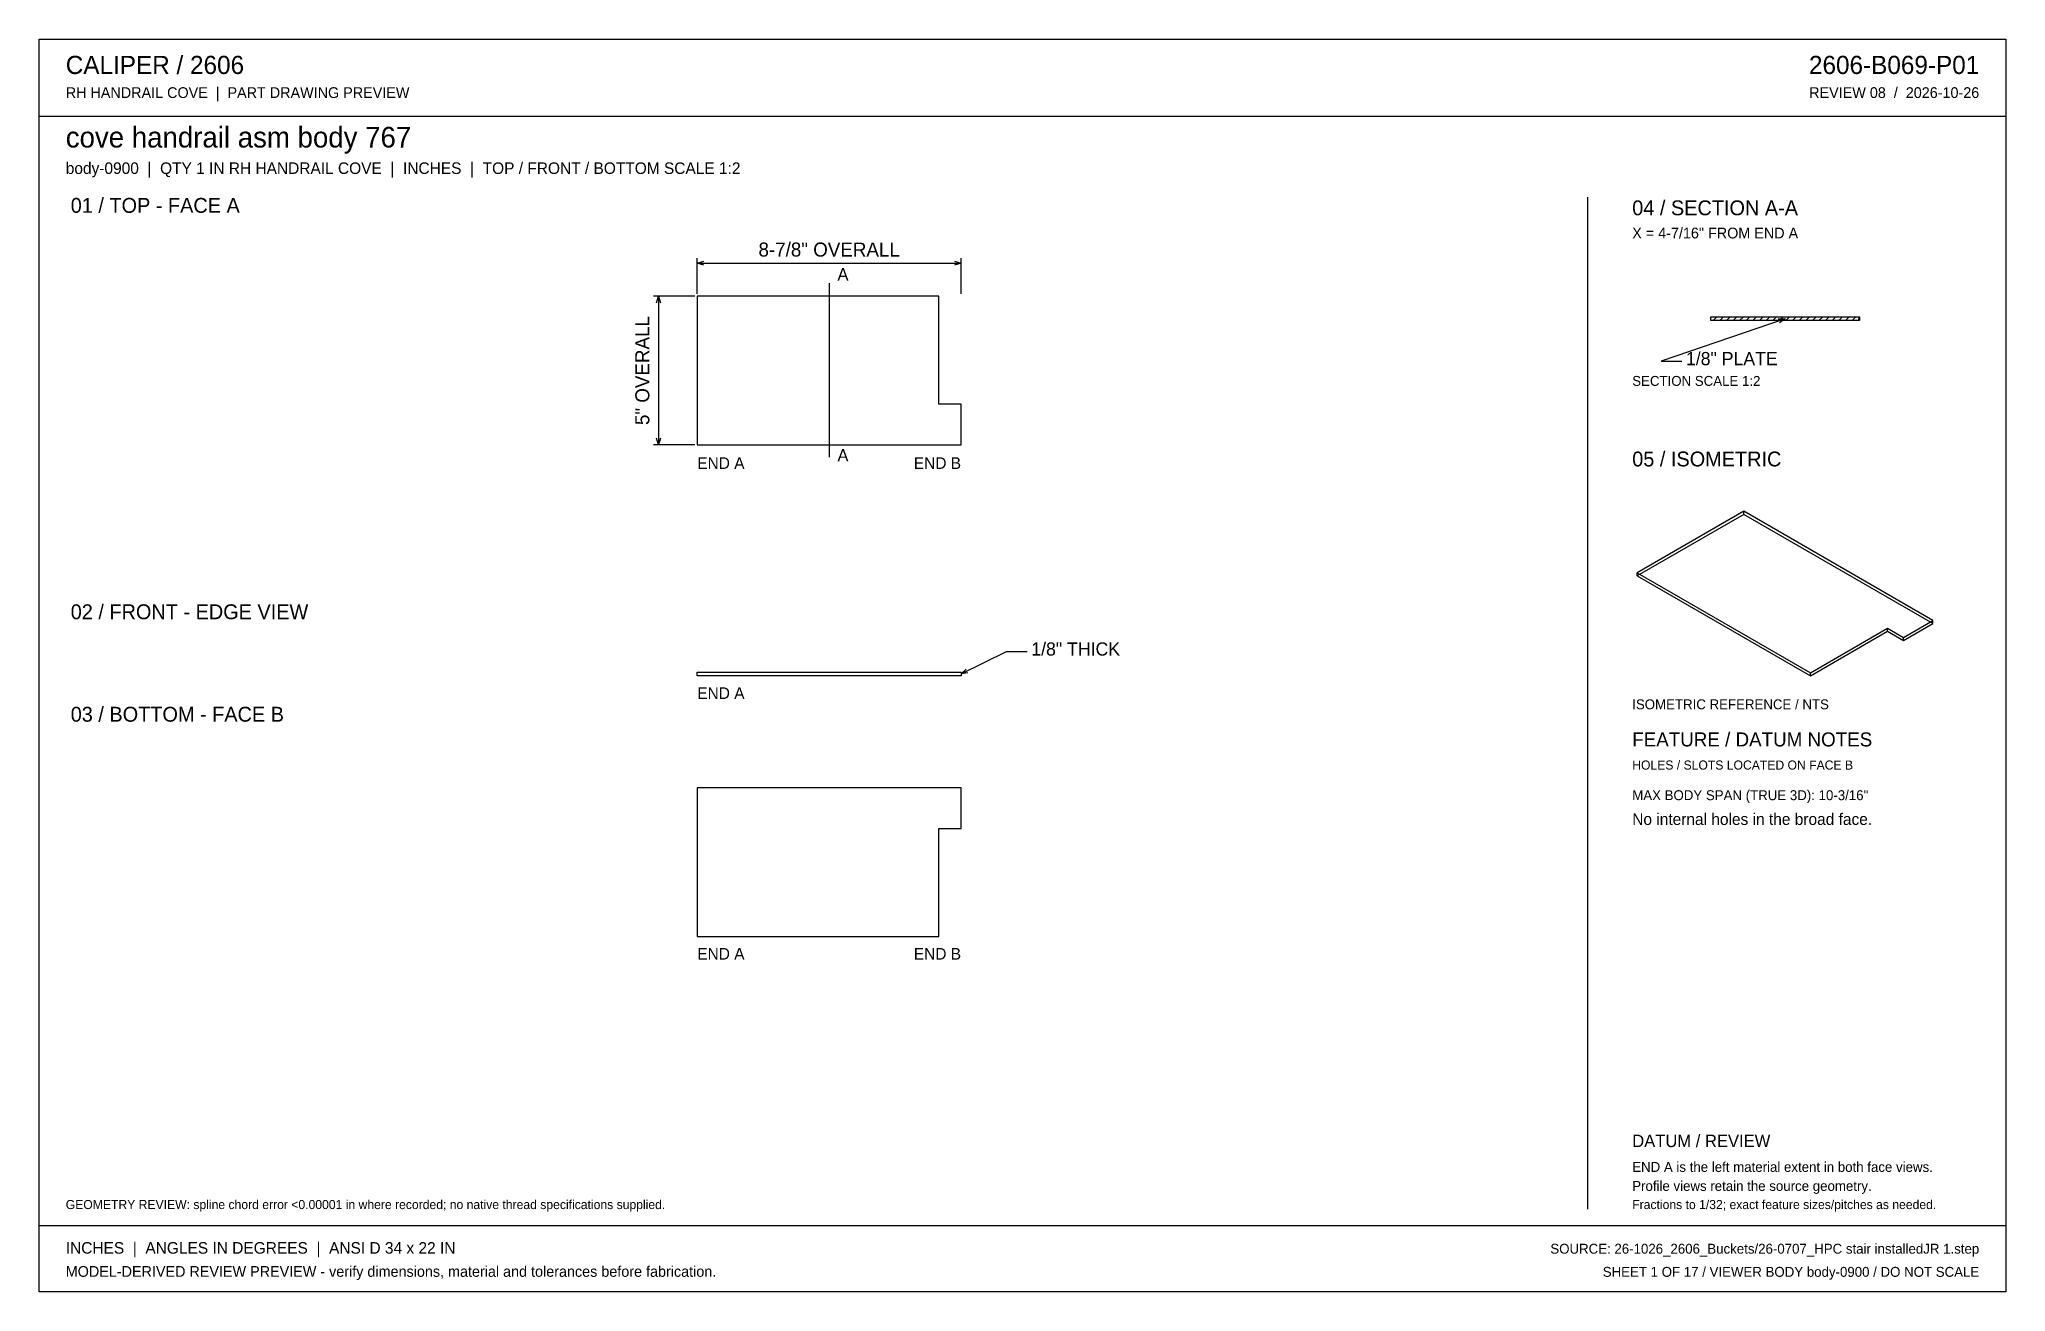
# Model space of a CAD drawing. Header units: inches. Extents: x 0.9 to 67.1, y 0.9 to 43.1.
import ezdxf
from ezdxf.enums import TextEntityAlignment as Align

# ---------------------------------------------------------------- set-up
doc = ezdxf.new("R2010")
doc.units = ezdxf.units.IN
doc.header["$MEASUREMENT"] = 0

msp = doc.modelspace()

# ---------------------------------------------------------------- linework, layer by layer
at = {"layer": 'ANNOTATION'}
for p, q in [((23.065, 34.5), (23.065, 35.694)), ((23.065, 35.528), (23.287, 35.597)), ((23.065, 35.528), (31.935, 35.528)), ((23.287, 35.458), (23.065, 35.528)), ((31.713, 35.597), (31.935, 35.528)), ((31.935, 35.528), (31.713, 35.458)), ((31.935, 34.5), (31.935, 35.694)), ((22.982, 34.417), (21.593, 34.417)), ((21.69, 34.194), (21.759, 34.417)), ((21.759, 34.417), (21.759, 29.417)), ((21.759, 34.417), (21.829, 34.194)), ((27.5, 34.861), (27.5, 29)), ((59.639, 33.66), (55.472, 32.236)), ((59.406, 33.654), (59.639, 33.66)), ((59.639, 33.66), (59.451, 33.522)), ((55.472, 32.236), (56.167, 32.236)), ((22.982, 29.417), (21.593, 29.417)), ((21.759, 29.417), (21.69, 29.639)), ((21.829, 29.639), (21.759, 29.417)), ((31.935, 21.715), (33.463, 22.472)), ((31.935, 21.715), (32.103, 21.876)), ((33.463, 22.472), (34.157, 22.472)), ((32.165, 21.752), (31.935, 21.715))]:
    msp.add_line(p, q, dxfattribs=at)
at = {"layer": 'OUTLINE'}
for p, q in [((0.944, 43.056), (67.056, 43.056)), ((0.944, 0.944), (0.944, 43.056)), ((67.056, 43.056), (67.056, 0.944)), ((0.944, 40.472), (67.056, 40.472)), ((53, 37.75), (53, 3.722)), ((31.185, 34.417), (23.065, 34.417)), ((23.065, 34.417), (23.065, 29.417)), ((31.185, 30.792), (31.185, 34.417)), ((57.139, 33.722), (62.139, 33.722)), ((57.139, 33.597), (57.139, 33.722)), ((57.222, 33.597), (57.347, 33.722)), ((57.444, 33.597), (57.569, 33.722)), ((57.667, 33.597), (57.792, 33.722)), ((57.889, 33.597), (58.014, 33.722)), ((58.111, 33.597), (58.236, 33.722)), ((58.333, 33.597), (58.458, 33.722)), ((58.556, 33.597), (58.681, 33.722)), ((58.778, 33.597), (58.903, 33.722)), ((59, 33.597), (59.125, 33.722)), ((59.222, 33.597), (59.347, 33.722)), ((59.444, 33.597), (59.569, 33.722)), ((59.667, 33.597), (59.792, 33.722)), ((59.889, 33.597), (60.014, 33.722)), ((60.111, 33.597), (60.236, 33.722)), ((60.333, 33.597), (60.458, 33.722)), ((60.556, 33.597), (60.681, 33.722)), ((60.778, 33.597), (60.903, 33.722)), ((61, 33.597), (61.125, 33.722)), ((61.222, 33.597), (61.347, 33.722)), ((61.444, 33.597), (61.569, 33.722)), ((61.667, 33.597), (61.792, 33.722)), ((61.889, 33.597), (62.014, 33.722)), ((62.111, 33.597), (62.139, 33.722)), ((62.139, 33.722), (62.139, 33.597)), ((62.139, 33.597), (57.139, 33.597)), ((31.935, 30.792), (31.185, 30.792)), ((31.935, 29.417), (31.935, 30.792)), ((23.065, 29.417), (31.935, 29.417)), ((58.252, 27.184), (54.667, 25.114)), ((58.252, 27.08), (58.252, 27.184)), ((64.611, 23.512), (58.252, 27.184)), ((58.252, 27.08), (54.667, 25.011)), ((64.611, 23.409), (58.252, 27.08)), ((54.667, 25.114), (60.489, 21.753)), ((54.667, 25.011), (54.667, 25.114)), ((54.667, 25.011), (60.489, 21.649)), ((60.489, 21.753), (63.088, 23.253)), ((60.489, 21.649), (63.088, 23.15)), ((63.088, 23.253), (63.625, 22.943)), ((63.088, 23.15), (63.088, 23.253)), ((63.088, 23.15), (63.625, 22.839)), ((63.625, 22.943), (64.611, 23.512)), ((63.625, 22.839), (64.611, 23.409)), ((64.611, 23.409), (64.611, 23.512)), ((63.625, 22.839), (63.625, 22.943)), ((23.065, 21.778), (31.935, 21.778)), ((23.065, 21.653), (23.065, 21.778)), ((31.935, 21.653), (23.065, 21.653)), ((31.935, 21.778), (31.935, 21.653)), ((60.489, 21.649), (60.489, 21.753)), ((31.935, 17.889), (23.065, 17.889)), ((23.065, 17.889), (23.065, 12.889)), ((31.935, 16.514), (31.935, 17.889)), ((31.185, 12.889), (31.185, 16.514)), ((31.185, 16.514), (31.935, 16.514)), ((23.065, 12.889), (31.185, 12.889)), ((0.944, 3.167), (67.056, 3.167)), ((67.056, 0.944), (0.944, 0.944))]:
    msp.add_line(p, q, dxfattribs=at)

# ---------------------------------------------------------------- texts
at = {"layer": 'ANNOTATION'}
for s, height, p in [('CALIPER / 2606', 0.61111, (1.833, 41.889)), ('RH HANDRAIL COVE  |  PART DRAWING PREVIEW', 0.36111, (1.833, 41.083)), ('cove handrail asm body 767', 0.69444, (1.833, 39.417)), ('body-0900  |  QTY 1 IN RH HANDRAIL COVE  |  INCHES  |  TOP / FRONT / BOTTOM SCALE 1:2', 0.38889, (1.833, 38.528)), ('01 / TOP - FACE A', 0.5, (2, 37.222)), ('04 / SECTION A-A', 0.5, (54.5, 37.139)), ('X = 4-7/16" FROM END A', 0.36111, (54.5, 36.361)), ('A', 0.417, (27.778, 34.944)), ('1/8" PLATE', 0.4444, (56.306, 32.097)), ('SECTION SCALE 1:2', 0.33333, (54.5, 31.403)), ('A', 0.417, (27.778, 28.861)), ('05 / ISOMETRIC', 0.5, (54.5, 28.694)), ('END A', 0.3889, (23.065, 28.611)), ('02 / FRONT - EDGE VIEW', 0.5, (2, 23.556)), ('1/8" THICK', 0.4444, (34.296, 22.333)), ('END A', 0.3889, (23.065, 20.875)), ('03 / BOTTOM - FACE B', 0.5, (2, 20.111)), ('ISOMETRIC REFERENCE / NTS', 0.33333, (54.5, 20.528)), ('FEATURE / DATUM NOTES', 0.47222, (54.5, 19.278)), ('HOLES / SLOTS LOCATED ON FACE B', 0.30556, (54.5, 18.5)), ('MAX BODY SPAN (TRUE 3D): 10-3/16"', 0.33333, (54.5, 17.472)), ('No internal holes in the broad face.', 0.38889, (54.5, 16.639)), ('END A', 0.3889, (23.065, 12.111)), ('DATUM / REVIEW', 0.41667, (54.5, 5.806)), ('END A is the left material extent in both face views.', 0.33333, (54.5, 4.972)), ('Profile views retain the source geometry.', 0.33333, (54.5, 4.333)), ('GEOMETRY REVIEW: spline chord error <0.00001 in where recorded; no native thread specifications supplied.', 0.305556, (1.833, 3.722)), ('Fractions to 1/32; exact feature sizes/pitches as needed.', 0.30556, (54.5, 3.722)), ('INCHES  |  ANGLES IN DEGREES  |  ANSI D 34 x 22 IN', 0.38889, (1.833, 2.222)), ('MODEL-DERIVED REVIEW PREVIEW - verify dimensions, material and tolerances before fabrication.', 0.36111, (1.833, 1.444))]:
    msp.add_text(s, height=height, dxfattribs=at).set_placement(p)
for s, height, p in [('2606-B069-P01', 0.61111, (66.167, 41.889)), ('REVIEW 08  /  2026-10-26', 0.36111, (66.167, 41.083)), ('END B', 0.3889, (31.935, 28.611)), ('END B', 0.3889, (31.935, 12.111)), ('SOURCE: 26-1026_2606_Buckets/26-0707_HPC stair installedJR 1.step', 0.33333, (66.167, 2.222)), ('SHEET 1 OF 17 / VIEWER BODY body-0900 / DO NOT SCALE', 0.33333, (66.167, 1.444))]:
    msp.add_text(s, height=height, dxfattribs=at).set_placement(p, align=Align.RIGHT)
msp.add_text('8-7/8" OVERALL', height=0.47222, dxfattribs=at).set_placement((27.5, 35.75), align=Align.CENTER)
msp.add_text('5" OVERALL', height=0.4722, rotation=90, dxfattribs=at).set_placement((21.454, 31.917), align=Align.CENTER)

doc.saveas('drawing.dxf')
